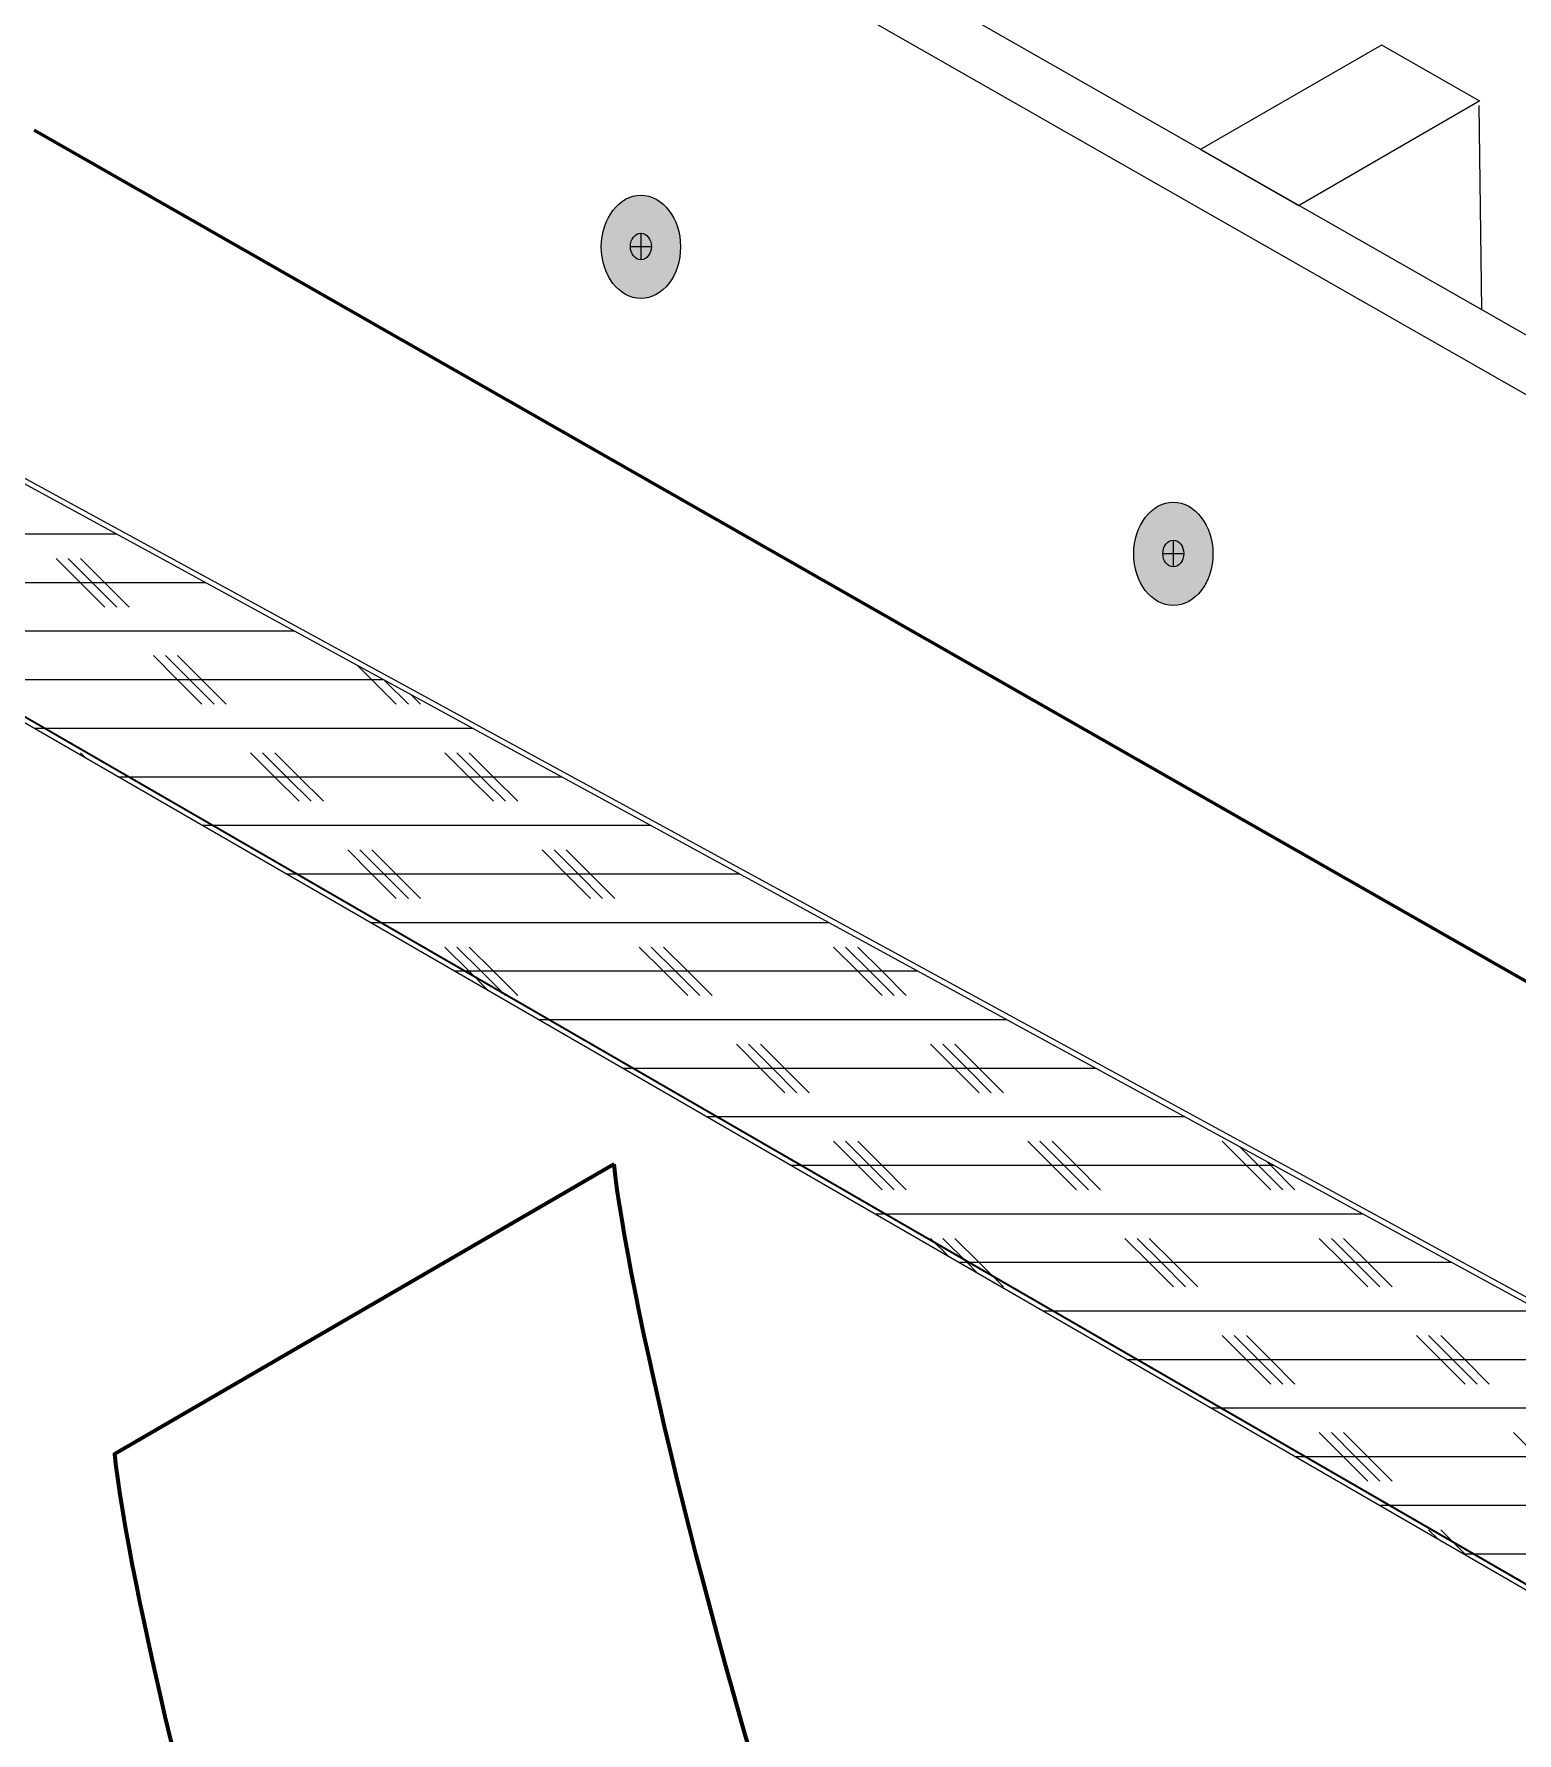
# Model space of a CAD drawing. Header units: inches. Extents: x -17.6 to 82.3, y -15.1 to 23.2.
# Drawn here: x 8.377 to 10.285, y 13.049 to 15.235 of the extents above; entities that cross this region are included whole.
import ezdxf

# ---------------------------------------------------------------- set-up
doc = ezdxf.new("R2010")
doc.units = ezdxf.units.IN
doc.header["$MEASUREMENT"] = 0
for name, color, linetype, lineweight in [('.ATI-HATCH', 7, 'Continuous', 0), ('G-ANNO-TTLB', 7, 'Continuous', 0), ('TYVEK', 7, 'Continuous', 0), ('X-REF - TRACED', 7, 'Continuous', 0)]:
    doc.layers.add(name, color=color, linetype=linetype, lineweight=lineweight)

# ---------------------------------------------------------------- blocks, each defined once
blk = doc.blocks.new('Block_357')
at = {"layer": '.ATI-HATCH'}
blk.add_lwpolyline([(7.5357, 15.1086), (7.883, 14.6278), (10.566, 13.0775), (11.0279, 13.2031)], close=True, dxfattribs=at)
at = {"layer": '.ATI-HATCH', "color": 8, "lineweight": 0, "true_color": 0x808080}
for points in [[(8.4831, 14.5917), (8.4831, 14.5917), (7.9456, 14.5917), (7.9456, 14.5917)], [(8.8587, 14.3729), (8.8587, 14.3729), (8.8286, 14.4031), (8.8286, 14.4031)], [(8.8744, 14.3729), (8.8744, 14.3729), (8.8631, 14.3843), (8.8631, 14.3843)], [(8.9413, 14.3417), (8.9413, 14.3417), (8.3782, 14.3417), (8.3782, 14.3417)], [(8.4433, 14.304), (8.4433, 14.304), (8.4369, 14.3104), (8.4369, 14.3104)], [(9.3994, 14.0917), (9.3994, 14.0917), (8.8108, 14.0917), (8.8108, 14.0917)], [(9.8576, 13.8417), (9.8576, 13.8417), (9.2435, 13.8417), (9.2435, 13.8417)], [(10.3158, 13.5917), (10.3158, 13.5917), (9.6761, 13.5917), (9.6761, 13.5917)], [(10.774, 13.3417), (10.774, 13.3417), (10.1088, 13.3417), (10.1088, 13.3417)]]:
    blk.add_open_spline(points, degree=3, dxfattribs=at)
for points, knots in [([(8.4057, 14.5604), (8.4057, 14.5604), (8.4369, 14.5292), (8.4369, 14.5292), (8.4369, 14.5292), (8.4682, 14.4979), (8.4682, 14.4979)], [0, 0, 0, 0, 1, 1, 1, 2, 2, 2, 2]), ([(8.4212, 14.5604), (8.4212, 14.5604), (8.4525, 14.5292), (8.4525, 14.5292), (8.4525, 14.5292), (8.4837, 14.4979), (8.4837, 14.4979)], [0, 0, 0, 0, 1, 1, 1, 2, 2, 2, 2]), ([(8.4369, 14.5604), (8.4369, 14.5604), (8.4682, 14.5292), (8.4682, 14.5292), (8.4682, 14.5292), (8.4994, 14.4979), (8.4994, 14.4979)], [0, 0, 0, 0, 1, 1, 1, 2, 2, 2, 2]), ([(8.5976, 14.5292), (8.5976, 14.5292), (8.4682, 14.5292), (8.4682, 14.5292), (8.4682, 14.5292), (8.4525, 14.5292), (8.4525, 14.5292), (8.4525, 14.5292), (8.4369, 14.5292), (8.4369, 14.5292), (8.4369, 14.5292), (8.2182, 14.5292), (8.2182, 14.5292), (8.2182, 14.5292), (8.2025, 14.5292), (8.2025, 14.5292), (8.2025, 14.5292), (8.1869, 14.5292), (8.1869, 14.5292), (8.1869, 14.5292), (8.0538, 14.5292), (8.0538, 14.5292), (8.0538, 14.5292), (8.0536, 14.5292), (8.0536, 14.5292)], [0, 0, 0, 0, 1, 1, 1, 2, 2, 2, 3, 3, 3, 4, 4, 4, 5, 5, 5, 6, 6, 6, 7, 7, 7, 8, 8, 8, 8]), ([(8.7121, 14.4667), (8.7121, 14.4667), (8.1619, 14.4667), (8.1619, 14.4667), (8.1619, 14.4667), (8.1618, 14.4667), (8.1618, 14.4667)], [0, 0, 0, 0, 1, 1, 1, 2, 2, 2, 2]), ([(8.5307, 14.4354), (8.5307, 14.4354), (8.5619, 14.4042), (8.5619, 14.4042), (8.5619, 14.4042), (8.5932, 14.3729), (8.5932, 14.3729)], [0, 0, 0, 0, 1, 1, 1, 2, 2, 2, 2]), ([(8.5462, 14.4354), (8.5462, 14.4354), (8.5775, 14.4042), (8.5775, 14.4042), (8.5775, 14.4042), (8.6087, 14.3729), (8.6087, 14.3729)], [0, 0, 0, 0, 1, 1, 1, 2, 2, 2, 2]), ([(8.5619, 14.4354), (8.5619, 14.4354), (8.5932, 14.4042), (8.5932, 14.4042), (8.5932, 14.4042), (8.6244, 14.3729), (8.6244, 14.3729)], [0, 0, 0, 0, 1, 1, 1, 2, 2, 2, 2]), ([(8.7942, 14.4218), (8.7942, 14.4218), (8.8118, 14.4042), (8.8118, 14.4042), (8.8118, 14.4042), (8.8432, 14.3729), (8.8432, 14.3729)], [0, 0, 0, 0, 1, 1, 1, 2, 2, 2, 2]), ([(8.8267, 14.4042), (8.8267, 14.4042), (8.8118, 14.4042), (8.8118, 14.4042), (8.8118, 14.4042), (8.5932, 14.4042), (8.5932, 14.4042), (8.5932, 14.4042), (8.5775, 14.4042), (8.5775, 14.4042), (8.5775, 14.4042), (8.5619, 14.4042), (8.5619, 14.4042), (8.5619, 14.4042), (8.3432, 14.4042), (8.3432, 14.4042), (8.3432, 14.4042), (8.3275, 14.4042), (8.3275, 14.4042), (8.3275, 14.4042), (8.3119, 14.4042), (8.3119, 14.4042), (8.3119, 14.4042), (8.27, 14.4042), (8.27, 14.4042)], [0, 0, 0, 0, 1, 1, 1, 2, 2, 2, 3, 3, 3, 4, 4, 4, 5, 5, 5, 6, 6, 6, 7, 7, 7, 8, 8, 8, 8]), ([(8.6557, 14.3104), (8.6557, 14.3104), (8.6869, 14.2792), (8.6869, 14.2792), (8.6869, 14.2792), (8.7182, 14.2479), (8.7182, 14.2479)], [0, 0, 0, 0, 1, 1, 1, 2, 2, 2, 2]), ([(8.6712, 14.3104), (8.6712, 14.3104), (8.7025, 14.2792), (8.7025, 14.2792), (8.7025, 14.2792), (8.7337, 14.2479), (8.7337, 14.2479)], [0, 0, 0, 0, 1, 1, 1, 2, 2, 2, 2]), ([(8.6869, 14.3104), (8.6869, 14.3104), (8.7182, 14.2792), (8.7182, 14.2792), (8.7182, 14.2792), (8.7494, 14.2479), (8.7494, 14.2479)], [0, 0, 0, 0, 1, 1, 1, 2, 2, 2, 2]), ([(8.9057, 14.3104), (8.9057, 14.3104), (8.9369, 14.2792), (8.9369, 14.2792), (8.9369, 14.2792), (8.9682, 14.2479), (8.9682, 14.2479)], [0, 0, 0, 0, 1, 1, 1, 2, 2, 2, 2]), ([(8.9212, 14.3104), (8.9212, 14.3104), (8.9525, 14.2792), (8.9525, 14.2792), (8.9525, 14.2792), (8.9837, 14.2479), (8.9837, 14.2479)], [0, 0, 0, 0, 1, 1, 1, 2, 2, 2, 2]), ([(8.9369, 14.3104), (8.9369, 14.3104), (8.9682, 14.2792), (8.9682, 14.2792), (8.9682, 14.2792), (8.9994, 14.2479), (8.9994, 14.2479)], [0, 0, 0, 0, 1, 1, 1, 2, 2, 2, 2]), ([(9.0558, 14.2792), (9.0558, 14.2792), (8.9682, 14.2792), (8.9682, 14.2792), (8.9682, 14.2792), (8.9525, 14.2792), (8.9525, 14.2792), (8.9525, 14.2792), (8.9369, 14.2792), (8.9369, 14.2792), (8.9369, 14.2792), (8.7182, 14.2792), (8.7182, 14.2792), (8.7182, 14.2792), (8.7025, 14.2792), (8.7025, 14.2792), (8.7025, 14.2792), (8.6869, 14.2792), (8.6869, 14.2792), (8.6869, 14.2792), (8.4864, 14.2792), (8.4864, 14.2792), (8.4864, 14.2792), (8.4863, 14.2792), (8.4863, 14.2792)], [0, 0, 0, 0, 1, 1, 1, 2, 2, 2, 3, 3, 3, 4, 4, 4, 5, 5, 5, 6, 6, 6, 7, 7, 7, 8, 8, 8, 8]), ([(9.1703, 14.2167), (9.1703, 14.2167), (8.5946, 14.2167), (8.5946, 14.2167), (8.5946, 14.2167), (8.5944, 14.2167), (8.5944, 14.2167)], [0, 0, 0, 0, 1, 1, 1, 2, 2, 2, 2]), ([(8.7807, 14.1854), (8.7807, 14.1854), (8.8119, 14.1542), (8.8119, 14.1542), (8.8119, 14.1542), (8.8432, 14.1229), (8.8432, 14.1229)], [0, 0, 0, 0, 1, 1, 1, 2, 2, 2, 2]), ([(8.7962, 14.1854), (8.7962, 14.1854), (8.8275, 14.1542), (8.8275, 14.1542), (8.8275, 14.1542), (8.8587, 14.1229), (8.8587, 14.1229)], [0, 0, 0, 0, 1, 1, 1, 2, 2, 2, 2]), ([(8.8119, 14.1854), (8.8119, 14.1854), (8.8432, 14.1542), (8.8432, 14.1542), (8.8432, 14.1542), (8.8744, 14.1229), (8.8744, 14.1229)], [0, 0, 0, 0, 1, 1, 1, 2, 2, 2, 2]), ([(9.0307, 14.1854), (9.0307, 14.1854), (9.0619, 14.1542), (9.0619, 14.1542), (9.0619, 14.1542), (9.0932, 14.1229), (9.0932, 14.1229)], [0, 0, 0, 0, 1, 1, 1, 2, 2, 2, 2]), ([(9.0462, 14.1854), (9.0462, 14.1854), (9.0775, 14.1542), (9.0775, 14.1542), (9.0775, 14.1542), (9.1087, 14.1229), (9.1087, 14.1229)], [0, 0, 0, 0, 1, 1, 1, 2, 2, 2, 2]), ([(9.0619, 14.1854), (9.0619, 14.1854), (9.0932, 14.1542), (9.0932, 14.1542), (9.0932, 14.1542), (9.1244, 14.1229), (9.1244, 14.1229)], [0, 0, 0, 0, 1, 1, 1, 2, 2, 2, 2]), ([(9.2849, 14.1542), (9.2849, 14.1542), (9.0932, 14.1542), (9.0932, 14.1542), (9.0932, 14.1542), (9.0775, 14.1542), (9.0775, 14.1542), (9.0775, 14.1542), (9.0619, 14.1542), (9.0619, 14.1542), (9.0619, 14.1542), (8.8432, 14.1542), (8.8432, 14.1542), (8.8432, 14.1542), (8.8275, 14.1542), (8.8275, 14.1542), (8.8275, 14.1542), (8.8119, 14.1542), (8.8119, 14.1542), (8.8119, 14.1542), (8.7026, 14.1542), (8.7026, 14.1542)], [0, 0, 0, 0, 1, 1, 1, 2, 2, 2, 3, 3, 3, 4, 4, 4, 5, 5, 5, 6, 6, 6, 7, 7, 7, 7]), ([(8.9057, 14.0604), (8.9057, 14.0604), (8.9369, 14.0292), (8.9369, 14.0292), (8.9369, 14.0292), (8.9615, 14.0046), (8.9615, 14.0046)], [0, 0, 0, 0, 1, 1, 1, 2, 2, 2, 2]), ([(8.9212, 14.0604), (8.9212, 14.0604), (8.9525, 14.0292), (8.9525, 14.0292), (8.9525, 14.0292), (8.9837, 13.9979), (8.9837, 13.9979)], [0, 0, 0, 0, 1, 1, 1, 2, 2, 2, 2]), ([(8.9369, 14.0604), (8.9369, 14.0604), (8.9682, 14.0292), (8.9682, 14.0292), (8.9682, 14.0292), (8.9994, 13.9979), (8.9994, 13.9979)], [0, 0, 0, 0, 1, 1, 1, 2, 2, 2, 2]), ([(9.1557, 14.0604), (9.1557, 14.0604), (9.1869, 14.0292), (9.1869, 14.0292), (9.1869, 14.0292), (9.2182, 13.9979), (9.2182, 13.9979)], [0, 0, 0, 0, 1, 1, 1, 2, 2, 2, 2]), ([(9.1712, 14.0604), (9.1712, 14.0604), (9.2025, 14.0292), (9.2025, 14.0292), (9.2025, 14.0292), (9.2337, 13.9979), (9.2337, 13.9979)], [0, 0, 0, 0, 1, 1, 1, 2, 2, 2, 2]), ([(9.1869, 14.0604), (9.1869, 14.0604), (9.2182, 14.0292), (9.2182, 14.0292), (9.2182, 14.0292), (9.2494, 13.9979), (9.2494, 13.9979)], [0, 0, 0, 0, 1, 1, 1, 2, 2, 2, 2]), ([(9.4057, 14.0604), (9.4057, 14.0604), (9.4369, 14.0292), (9.4369, 14.0292), (9.4369, 14.0292), (9.4682, 13.9979), (9.4682, 13.9979)], [0, 0, 0, 0, 1, 1, 1, 2, 2, 2, 2]), ([(9.4212, 14.0604), (9.4212, 14.0604), (9.4525, 14.0292), (9.4525, 14.0292), (9.4525, 14.0292), (9.4837, 13.9979), (9.4837, 13.9979)], [0, 0, 0, 0, 1, 1, 1, 2, 2, 2, 2]), ([(9.4369, 14.0604), (9.4369, 14.0604), (9.4682, 14.0292), (9.4682, 14.0292), (9.4682, 14.0292), (9.4994, 13.9979), (9.4994, 13.9979)], [0, 0, 0, 0, 1, 1, 1, 2, 2, 2, 2]), ([(9.5139, 14.0292), (9.5139, 14.0292), (9.4682, 14.0292), (9.4682, 14.0292), (9.4682, 14.0292), (9.4525, 14.0292), (9.4525, 14.0292), (9.4525, 14.0292), (9.4369, 14.0292), (9.4369, 14.0292), (9.4369, 14.0292), (9.2182, 14.0292), (9.2182, 14.0292), (9.2182, 14.0292), (9.2025, 14.0292), (9.2025, 14.0292), (9.2025, 14.0292), (9.1869, 14.0292), (9.1869, 14.0292), (9.1869, 14.0292), (8.9682, 14.0292), (8.9682, 14.0292), (8.9682, 14.0292), (8.9525, 14.0292), (8.9525, 14.0292), (8.9525, 14.0292), (8.9369, 14.0292), (8.9369, 14.0292), (8.9369, 14.0292), (8.919, 14.0292), (8.919, 14.0292)], [0, 0, 0, 0, 1, 1, 1, 2, 2, 2, 3, 3, 3, 4, 4, 4, 5, 5, 5, 6, 6, 6, 7, 7, 7, 8, 8, 8, 9, 9, 9, 10, 10, 10, 10]), ([(9.6285, 13.9667), (9.6285, 13.9667), (9.0272, 13.9667), (9.0272, 13.9667), (9.0272, 13.9667), (9.0271, 13.9667), (9.0271, 13.9667)], [0, 0, 0, 0, 1, 1, 1, 2, 2, 2, 2]), ([(9.2807, 13.9354), (9.2807, 13.9354), (9.3119, 13.9042), (9.3119, 13.9042), (9.3119, 13.9042), (9.3432, 13.8729), (9.3432, 13.8729)], [0, 0, 0, 0, 1, 1, 1, 2, 2, 2, 2]), ([(9.2962, 13.9354), (9.2962, 13.9354), (9.3275, 13.9042), (9.3275, 13.9042), (9.3275, 13.9042), (9.3587, 13.8729), (9.3587, 13.8729)], [0, 0, 0, 0, 1, 1, 1, 2, 2, 2, 2]), ([(9.3119, 13.9354), (9.3119, 13.9354), (9.3432, 13.9042), (9.3432, 13.9042), (9.3432, 13.9042), (9.3744, 13.8729), (9.3744, 13.8729)], [0, 0, 0, 0, 1, 1, 1, 2, 2, 2, 2]), ([(9.5307, 13.9354), (9.5307, 13.9354), (9.5619, 13.9042), (9.5619, 13.9042), (9.5619, 13.9042), (9.5932, 13.8729), (9.5932, 13.8729)], [0, 0, 0, 0, 1, 1, 1, 2, 2, 2, 2]), ([(9.5462, 13.9354), (9.5462, 13.9354), (9.5775, 13.9042), (9.5775, 13.9042), (9.5775, 13.9042), (9.6087, 13.8729), (9.6087, 13.8729)], [0, 0, 0, 0, 1, 1, 1, 2, 2, 2, 2]), ([(9.5619, 13.9354), (9.5619, 13.9354), (9.5932, 13.9042), (9.5932, 13.9042), (9.5932, 13.9042), (9.6244, 13.8729), (9.6244, 13.8729)], [0, 0, 0, 0, 1, 1, 1, 2, 2, 2, 2]), ([(9.7431, 13.9042), (9.7431, 13.9042), (9.5932, 13.9042), (9.5932, 13.9042), (9.5932, 13.9042), (9.5775, 13.9042), (9.5775, 13.9042), (9.5775, 13.9042), (9.5619, 13.9042), (9.5619, 13.9042), (9.5619, 13.9042), (9.3432, 13.9042), (9.3432, 13.9042), (9.3432, 13.9042), (9.3275, 13.9042), (9.3275, 13.9042), (9.3275, 13.9042), (9.3119, 13.9042), (9.3119, 13.9042), (9.3119, 13.9042), (9.1353, 13.9042), (9.1353, 13.9042)], [0, 0, 0, 0, 1, 1, 1, 2, 2, 2, 3, 3, 3, 4, 4, 4, 5, 5, 5, 6, 6, 6, 7, 7, 7, 7]), ([(9.4057, 13.8104), (9.4057, 13.8104), (9.4369, 13.7792), (9.4369, 13.7792), (9.4369, 13.7792), (9.4682, 13.7479), (9.4682, 13.7479)], [0, 0, 0, 0, 1, 1, 1, 2, 2, 2, 2]), ([(9.4212, 13.8104), (9.4212, 13.8104), (9.4525, 13.7792), (9.4525, 13.7792), (9.4525, 13.7792), (9.4837, 13.7479), (9.4837, 13.7479)], [0, 0, 0, 0, 1, 1, 1, 2, 2, 2, 2]), ([(9.4369, 13.8104), (9.4369, 13.8104), (9.4682, 13.7792), (9.4682, 13.7792), (9.4682, 13.7792), (9.4994, 13.7479), (9.4994, 13.7479)], [0, 0, 0, 0, 1, 1, 1, 2, 2, 2, 2]), ([(9.6557, 13.8104), (9.6557, 13.8104), (9.6869, 13.7792), (9.6869, 13.7792), (9.6869, 13.7792), (9.7182, 13.7479), (9.7182, 13.7479)], [0, 0, 0, 0, 1, 1, 1, 2, 2, 2, 2]), ([(9.6712, 13.8104), (9.6712, 13.8104), (9.7025, 13.7792), (9.7025, 13.7792), (9.7025, 13.7792), (9.7337, 13.7479), (9.7337, 13.7479)], [0, 0, 0, 0, 1, 1, 1, 2, 2, 2, 2]), ([(9.6869, 13.8104), (9.6869, 13.8104), (9.7182, 13.7792), (9.7182, 13.7792), (9.7182, 13.7792), (9.7494, 13.7479), (9.7494, 13.7479)], [0, 0, 0, 0, 1, 1, 1, 2, 2, 2, 2]), ([(9.9057, 13.8104), (9.9057, 13.8104), (9.9369, 13.7792), (9.9369, 13.7792), (9.9369, 13.7792), (9.9682, 13.7479), (9.9682, 13.7479)], [0, 0, 0, 0, 1, 1, 1, 2, 2, 2, 2]), ([(9.929, 13.8026), (9.929, 13.8026), (9.9525, 13.7792), (9.9525, 13.7792), (9.9525, 13.7792), (9.9837, 13.7479), (9.9837, 13.7479)], [0, 0, 0, 0, 1, 1, 1, 2, 2, 2, 2]), ([(9.9721, 13.7792), (9.9721, 13.7792), (9.9682, 13.7792), (9.9682, 13.7792), (9.9682, 13.7792), (9.9525, 13.7792), (9.9525, 13.7792), (9.9525, 13.7792), (9.9369, 13.7792), (9.9369, 13.7792), (9.9369, 13.7792), (9.7182, 13.7792), (9.7182, 13.7792), (9.7182, 13.7792), (9.7025, 13.7792), (9.7025, 13.7792), (9.7025, 13.7792), (9.6869, 13.7792), (9.6869, 13.7792), (9.6869, 13.7792), (9.4682, 13.7792), (9.4682, 13.7792), (9.4682, 13.7792), (9.4525, 13.7792), (9.4525, 13.7792), (9.4525, 13.7792), (9.4369, 13.7792), (9.4369, 13.7792), (9.4369, 13.7792), (9.3517, 13.7792), (9.3517, 13.7792)], [0, 0, 0, 0, 1, 1, 1, 2, 2, 2, 3, 3, 3, 4, 4, 4, 5, 5, 5, 6, 6, 6, 7, 7, 7, 8, 8, 8, 9, 9, 9, 10, 10, 10, 10]), ([(9.9635, 13.7839), (9.9635, 13.7839), (9.9682, 13.7792), (9.9682, 13.7792), (9.9682, 13.7792), (9.9994, 13.7479), (9.9994, 13.7479)], [0, 0, 0, 0, 1, 1, 1, 2, 2, 2, 2]), ([(10.0867, 13.7167), (10.0867, 13.7167), (9.4599, 13.7167), (9.4599, 13.7167), (9.4599, 13.7167), (9.4597, 13.7167), (9.4597, 13.7167)], [0, 0, 0, 0, 1, 1, 1, 2, 2, 2, 2]), ([(9.5307, 13.6854), (9.5307, 13.6854), (9.5536, 13.6625), (9.5536, 13.6625), (9.5536, 13.6625), (9.5538, 13.6624), (9.5538, 13.6624)], [0, 0, 0, 0, 1, 1, 1, 2, 2, 2, 2]), ([(9.5462, 13.6854), (9.5462, 13.6854), (9.5775, 13.6542), (9.5775, 13.6542), (9.5775, 13.6542), (9.5906, 13.6411), (9.5906, 13.6411), (9.5906, 13.6411), (9.5907, 13.641), (9.5907, 13.641)], [0, 0, 0, 0, 1, 1, 1, 2, 2, 2, 3, 3, 3, 3]), ([(9.5619, 13.6854), (9.5619, 13.6854), (9.5932, 13.6542), (9.5932, 13.6542), (9.5932, 13.6542), (9.6244, 13.6229), (9.6244, 13.6229)], [0, 0, 0, 0, 1, 1, 1, 2, 2, 2, 2]), ([(9.7807, 13.6854), (9.7807, 13.6854), (9.8119, 13.6542), (9.8119, 13.6542), (9.8119, 13.6542), (9.8432, 13.6229), (9.8432, 13.6229)], [0, 0, 0, 0, 1, 1, 1, 2, 2, 2, 2]), ([(9.7962, 13.6854), (9.7962, 13.6854), (9.8275, 13.6542), (9.8275, 13.6542), (9.8275, 13.6542), (9.8587, 13.6229), (9.8587, 13.6229)], [0, 0, 0, 0, 1, 1, 1, 2, 2, 2, 2]), ([(9.8119, 13.6854), (9.8119, 13.6854), (9.8432, 13.6542), (9.8432, 13.6542), (9.8432, 13.6542), (9.8744, 13.6229), (9.8744, 13.6229)], [0, 0, 0, 0, 1, 1, 1, 2, 2, 2, 2]), ([(10.0307, 13.6854), (10.0307, 13.6854), (10.0619, 13.6542), (10.0619, 13.6542), (10.0619, 13.6542), (10.0932, 13.6229), (10.0932, 13.6229)], [0, 0, 0, 0, 1, 1, 1, 2, 2, 2, 2]), ([(10.0463, 13.6854), (10.0463, 13.6854), (10.0775, 13.6542), (10.0775, 13.6542), (10.0775, 13.6542), (10.1088, 13.6229), (10.1088, 13.6229)], [0, 0, 0, 0, 1, 1, 1, 2, 2, 2, 2]), ([(10.0619, 13.6854), (10.0619, 13.6854), (10.0932, 13.6542), (10.0932, 13.6542), (10.0932, 13.6542), (10.1244, 13.6229), (10.1244, 13.6229)], [0, 0, 0, 0, 1, 1, 1, 2, 2, 2, 2]), ([(10.2012, 13.6542), (10.2012, 13.6542), (10.0932, 13.6542), (10.0932, 13.6542), (10.0932, 13.6542), (10.0775, 13.6542), (10.0775, 13.6542), (10.0775, 13.6542), (10.0619, 13.6542), (10.0619, 13.6542), (10.0619, 13.6542), (9.8432, 13.6542), (9.8432, 13.6542), (9.8432, 13.6542), (9.8275, 13.6542), (9.8275, 13.6542), (9.8275, 13.6542), (9.8119, 13.6542), (9.8119, 13.6542), (9.8119, 13.6542), (9.5932, 13.6542), (9.5932, 13.6542), (9.5932, 13.6542), (9.5775, 13.6542), (9.5775, 13.6542), (9.5775, 13.6542), (9.5681, 13.6542), (9.5681, 13.6542), (9.5681, 13.6542), (9.5679, 13.6542), (9.5679, 13.6542)], [0, 0, 0, 0, 1, 1, 1, 2, 2, 2, 3, 3, 3, 4, 4, 4, 5, 5, 5, 6, 6, 6, 7, 7, 7, 8, 8, 8, 9, 9, 9, 10, 10, 10, 10]), ([(9.9057, 13.5604), (9.9057, 13.5604), (9.9369, 13.5292), (9.9369, 13.5292), (9.9369, 13.5292), (9.9682, 13.4979), (9.9682, 13.4979)], [0, 0, 0, 0, 1, 1, 1, 2, 2, 2, 2]), ([(9.9212, 13.5604), (9.9212, 13.5604), (9.9525, 13.5292), (9.9525, 13.5292), (9.9525, 13.5292), (9.9837, 13.4979), (9.9837, 13.4979)], [0, 0, 0, 0, 1, 1, 1, 2, 2, 2, 2]), ([(9.9369, 13.5604), (9.9369, 13.5604), (9.9682, 13.5292), (9.9682, 13.5292), (9.9682, 13.5292), (9.9994, 13.4979), (9.9994, 13.4979)], [0, 0, 0, 0, 1, 1, 1, 2, 2, 2, 2]), ([(10.1557, 13.5604), (10.1557, 13.5604), (10.1869, 13.5292), (10.1869, 13.5292), (10.1869, 13.5292), (10.2182, 13.4979), (10.2182, 13.4979)], [0, 0, 0, 0, 1, 1, 1, 2, 2, 2, 2]), ([(10.1713, 13.5604), (10.1713, 13.5604), (10.2025, 13.5292), (10.2025, 13.5292), (10.2025, 13.5292), (10.2338, 13.4979), (10.2338, 13.4979)], [0, 0, 0, 0, 1, 1, 1, 2, 2, 2, 2]), ([(10.1869, 13.5604), (10.1869, 13.5604), (10.2182, 13.5292), (10.2182, 13.5292), (10.2182, 13.5292), (10.2494, 13.4979), (10.2494, 13.4979)], [0, 0, 0, 0, 1, 1, 1, 2, 2, 2, 2]), ([(10.4303, 13.5292), (10.4303, 13.5292), (10.2182, 13.5292), (10.2182, 13.5292), (10.2182, 13.5292), (10.2025, 13.5292), (10.2025, 13.5292), (10.2025, 13.5292), (10.1869, 13.5292), (10.1869, 13.5292), (10.1869, 13.5292), (9.9682, 13.5292), (9.9682, 13.5292), (9.9682, 13.5292), (9.9525, 13.5292), (9.9525, 13.5292), (9.9525, 13.5292), (9.9369, 13.5292), (9.9369, 13.5292), (9.9369, 13.5292), (9.7843, 13.5292), (9.7843, 13.5292)], [0, 0, 0, 0, 1, 1, 1, 2, 2, 2, 3, 3, 3, 4, 4, 4, 5, 5, 5, 6, 6, 6, 7, 7, 7, 7]), ([(10.5449, 13.4667), (10.5449, 13.4667), (9.8925, 13.4667), (9.8925, 13.4667), (9.8925, 13.4667), (9.8924, 13.4667), (9.8924, 13.4667)], [0, 0, 0, 0, 1, 1, 1, 2, 2, 2, 2]), ([(10.0307, 13.4354), (10.0307, 13.4354), (10.0619, 13.4042), (10.0619, 13.4042), (10.0619, 13.4042), (10.0932, 13.3729), (10.0932, 13.3729)], [0, 0, 0, 0, 1, 1, 1, 2, 2, 2, 2]), ([(10.0463, 13.4354), (10.0463, 13.4354), (10.0775, 13.4042), (10.0775, 13.4042), (10.0775, 13.4042), (10.1088, 13.3729), (10.1088, 13.3729)], [0, 0, 0, 0, 1, 1, 1, 2, 2, 2, 2]), ([(10.0619, 13.4354), (10.0619, 13.4354), (10.0932, 13.4042), (10.0932, 13.4042), (10.0932, 13.4042), (10.1244, 13.3729), (10.1244, 13.3729)], [0, 0, 0, 0, 1, 1, 1, 2, 2, 2, 2]), ([(10.2807, 13.4354), (10.2807, 13.4354), (10.3119, 13.4042), (10.3119, 13.4042), (10.3119, 13.4042), (10.3432, 13.3729), (10.3432, 13.3729)], [0, 0, 0, 0, 1, 1, 1, 2, 2, 2, 2]), ([(10.6594, 13.4042), (10.6594, 13.4042), (10.5932, 13.4042), (10.5932, 13.4042), (10.5932, 13.4042), (10.5775, 13.4042), (10.5775, 13.4042), (10.5775, 13.4042), (10.5619, 13.4042), (10.5619, 13.4042), (10.5619, 13.4042), (10.3432, 13.4042), (10.3432, 13.4042), (10.3432, 13.4042), (10.3275, 13.4042), (10.3275, 13.4042), (10.3275, 13.4042), (10.3119, 13.4042), (10.3119, 13.4042), (10.3119, 13.4042), (10.0932, 13.4042), (10.0932, 13.4042), (10.0932, 13.4042), (10.0775, 13.4042), (10.0775, 13.4042), (10.0775, 13.4042), (10.0619, 13.4042), (10.0619, 13.4042), (10.0619, 13.4042), (10.0007, 13.4042), (10.0007, 13.4042), (10.0007, 13.4042), (10.0006, 13.4042), (10.0006, 13.4042)], [0, 0, 0, 0, 1, 1, 1, 2, 2, 2, 3, 3, 3, 4, 4, 4, 5, 5, 5, 6, 6, 6, 7, 7, 7, 8, 8, 8, 9, 9, 9, 10, 10, 10, 11, 11, 11, 11]), ([(10.1713, 13.3104), (10.1713, 13.3104), (10.1826, 13.299), (10.1826, 13.299), (10.1826, 13.299), (10.1829, 13.2988), (10.1829, 13.2988)], [0, 0, 0, 0, 1, 1, 1, 2, 2, 2, 2]), ([(10.1869, 13.3104), (10.1869, 13.3104), (10.2182, 13.2792), (10.2182, 13.2792), (10.2182, 13.2792), (10.2199, 13.2775), (10.2199, 13.2775)], [0, 0, 0, 0, 1, 1, 1, 2, 2, 2, 2]), ([(10.8885, 13.2792), (10.8885, 13.2792), (10.7182, 13.2792), (10.7182, 13.2792), (10.7182, 13.2792), (10.7025, 13.2792), (10.7025, 13.2792), (10.7025, 13.2792), (10.6869, 13.2792), (10.6869, 13.2792), (10.6869, 13.2792), (10.4682, 13.2792), (10.4682, 13.2792), (10.4682, 13.2792), (10.4525, 13.2792), (10.4525, 13.2792), (10.4525, 13.2792), (10.4369, 13.2792), (10.4369, 13.2792), (10.4369, 13.2792), (10.2182, 13.2792), (10.2182, 13.2792), (10.2182, 13.2792), (10.2169, 13.2792), (10.2169, 13.2792)], [0, 0, 0, 0, 1, 1, 1, 2, 2, 2, 3, 3, 3, 4, 4, 4, 5, 5, 5, 6, 6, 6, 7, 7, 7, 8, 8, 8, 8])]:
    blk.add_open_spline(points, degree=3, knots=knots, dxfattribs=at)

msp = doc.modelspace()

# ---------------------------------------------------------------- hatches: boundary and pattern name
at = {"layer": 'G-ANNO-TTLB', "true_color": 0xff00ff, "transparency": 33554687}
h = msp.add_hatch(color=6, dxfattribs=at)
edge = h.paths.add_edge_path()
edge.add_spline(control_points=[(24.6253, -11.0625), (24.6253, -11.0625), (-16.0625, -11.0625), (-16.0625, -11.0625), (-16.0625, -11.0625), (-16.0625, 23.0625), (-16.0625, 23.0625), (-16.0625, 23.0625), (24.6253, 23.0625), (24.6253, 23.0625), (24.6253, 23.0625), (24.6253, -11.0625), (24.6253, -11.0625)], knot_values=[0, 0, 0, 0, 1, 1, 1, 2, 2, 2, 3, 3, 3, 4, 4, 4, 4], degree=3, periodic=0)
edge = h.paths.add_edge_path()
edge.add_spline(control_points=[(-15.9375, 22.9375), (-15.9375, 22.9375), (-15.9375, -10.9375), (-15.9375, -10.9375), (-15.9375, -10.9375), (24.5003, -10.9375), (24.5003, -10.9375), (24.5003, -10.9375), (24.5003, 22.9375), (24.5003, 22.9375), (24.5003, 22.9375), (-15.9375, 22.9375), (-15.9375, 22.9375)], knot_values=[0, 0, 0, 0, 1, 1, 1, 2, 2, 2, 3, 3, 3, 4, 4, 4, 4], degree=3, periodic=0)
edge.add_line((-15.9375, 22.9375), (-15.9375, 22.9375))
at = {"layer": 'TYVEK', "true_color": 0x003b71, "transparency": 33554687}
h = msp.add_hatch(color=156, dxfattribs=at)
h.dxf.hatch_style = 2
edge = h.paths.add_edge_path()
edge.add_ellipse((9.1579, 14.9615), major_axis=(0, 0.0664), ratio=0.766948, start_angle=0, end_angle=360)
h = msp.add_hatch(color=156, dxfattribs=at)
h.dxf.hatch_style = 2
edge = h.paths.add_edge_path()
edge.add_ellipse((9.8429, 14.5664), major_axis=(0, 0.0664), ratio=0.766948, start_angle=0, end_angle=360)

# ---------------------------------------------------------------- linework, layer by layer
at = {"layer": 'G-ANNO-TTLB'}
for points in [[(24.6253, -11.0625), (24.6253, -11.0625), (-16.0625, -11.0625), (-16.0625, -11.0625), (-16.0625, -11.0625), (-16.0625, 23.0625), (-16.0625, 23.0625), (-16.0625, 23.0625), (24.6253, 23.0625), (24.6253, 23.0625), (24.6253, 23.0625), (24.6253, -11.0625), (24.6253, -11.0625)], [(-15.9375, 22.9375), (-15.9375, 22.9375), (-15.9375, -10.9375), (-15.9375, -10.9375), (-15.9375, -10.9375), (24.5003, -10.9375), (24.5003, -10.9375), (24.5003, -10.9375), (24.5003, 22.9375), (24.5003, 22.9375), (24.5003, 22.9375), (-15.9375, 22.9375), (-15.9375, 22.9375)]]:
    msp.add_open_spline(points, degree=3, knots=[0, 0, 0, 0, 1, 1, 1, 2, 2, 2, 3, 3, 3, 4, 4, 4, 4], dxfattribs=at)
at = {"layer": 'TYVEK', "color": 2, "lineweight": 25, "true_color": 0xffff00}
for p, q in [((11.1701, 14.3491), (7.4369, 16.4809)), ((11.0418, 13.2031), (7.5496, 15.1086))]:
    msp.add_line(p, q, dxfattribs=at)
at = {"layer": 'TYVEK', "color": 18, "lineweight": 25, "true_color": 0x000000}
for p, q in [((11.1033, 14.3105), (7.3701, 16.4422)), ((10.1109, 15.2212), (9.8771, 15.0862)), ((10.1109, 15.2215), (10.2359, 15.1498)), ((10.0038, 15.0149), (10.2371, 15.1498)), ((10.2359, 15.1434), (10.2394, 14.8809)), ((9.8789, 15.0862), (10.0038, 15.0146)), ((7.8975, 14.6265), (10.5805, 13.0761))]:
    msp.add_line(p, q, dxfattribs=at)
at = {"layer": 'TYVEK', "color": 252, "lineweight": 25, "true_color": 0x848484}
for p, q in [((9.1579, 14.9791), (9.1579, 14.9448)), ((9.1444, 14.962), (9.1714, 14.962)), ((9.8294, 14.5668), (9.8564, 14.5668)), ((9.8429, 14.5839), (9.8429, 14.5497))]:
    msp.add_line(p, q, dxfattribs=at)
at = {"layer": 'TYVEK', "color": 18, "lineweight": 25, "true_color": 0x000000}
msp.add_lwpolyline([(7.8969, 11.8305), (7.8969, 14.6278), (10.5799, 13.0775), (10.5799, 9.8235)], dxfattribs=at)
for centre in [(9.1579, 14.9615), (9.8429, 14.5664)]:
    msp.add_ellipse(centre, major_axis=(0, 0.0664), ratio=0.766948, dxfattribs=at)
at = {"layer": 'TYVEK', "color": 252, "lineweight": 25, "true_color": 0x848484}
for centre in [(9.1579, 14.962), (9.8429, 14.5668)]:
    msp.add_ellipse(centre, major_axis=(0, 0.0171), ratio=0.788846, dxfattribs=at)
at = {"layer": 'TYVEK', "color": 5, "lineweight": 0, "true_color": 0x0000ff}
msp.add_open_spline([(9.1234, 13.7811), (9.158, 13.4573), (9.5181, 12.098), (9.7812, 11.9461), (9.8249, 11.921), (9.8711, 11.9258), (9.918, 11.9528), (9.918, 11.9528), (9.2752, 11.5794), (9.2752, 11.5794), (9.2283, 11.5524), (9.1821, 11.5475), (9.1385, 11.5727), (8.8753, 11.7247), (8.5152, 13.0838), (8.4806, 13.4076), (8.4806, 13.4076), (9.1234, 13.7811), (9.1234, 13.7811)], degree=3, knots=[0, 0, 0, 0, 1, 1, 1, 2, 2, 2, 3, 3, 3, 4, 4, 4, 5, 5, 5, 6, 6, 6, 6], dxfattribs=at)
at = {"layer": 'TYVEK'}
msp.add_open_spline([(9.1234, 13.7811), (9.158, 13.4573), (9.5181, 12.098), (9.7812, 11.9461), (9.8249, 11.921), (9.8711, 11.9258), (9.918, 11.9528), (9.918, 11.9528), (9.2752, 11.5794), (9.2752, 11.5794), (9.2283, 11.5524), (9.1821, 11.5475), (9.1385, 11.5727), (8.8753, 11.7247), (8.5152, 13.0838), (8.4806, 13.4076), (8.4806, 13.4076), (9.1234, 13.7811), (9.1234, 13.7811)], degree=3, knots=[0, 0, 0, 0, 1, 1, 1, 2, 2, 2, 3, 3, 3, 4, 4, 4, 5, 5, 5, 6, 6, 6, 6], dxfattribs=at)
at = {"layer": 'TYVEK', "color": 250, "lineweight": 70, "true_color": 0x231f20}
msp.add_open_spline([(9.1234, 13.7811), (9.158, 13.4573), (9.5181, 12.098), (9.7812, 11.9461), (9.8249, 11.921), (9.8711, 11.9258), (9.918, 11.9528), (9.918, 11.9528), (9.2752, 11.5794), (9.2752, 11.5794), (9.2283, 11.5524), (9.1821, 11.5475), (9.1385, 11.5727), (8.8753, 11.7247), (8.5152, 13.0838), (8.4806, 13.4076), (8.4806, 13.4076), (9.1234, 13.7811), (9.1234, 13.7811)], degree=3, knots=[0, 0, 0, 0, 1, 1, 1, 2, 2, 2, 3, 3, 3, 4, 4, 4, 5, 5, 5, 6, 6, 6, 6], dxfattribs=at)
at = {"layer": 'X-REF - TRACED', "color": 18, "lineweight": 60, "true_color": 0x000000}
msp.add_line((8.3771, 15.1116), (10.6735, 13.8012), dxfattribs=at)

# ---------------------------------------------------------------- block references
at = {"layer": '.ATI-HATCH'}
msp.add_blockref('Block_357', (0, 0), dxfattribs=at)

doc.saveas('drawing.dxf')
